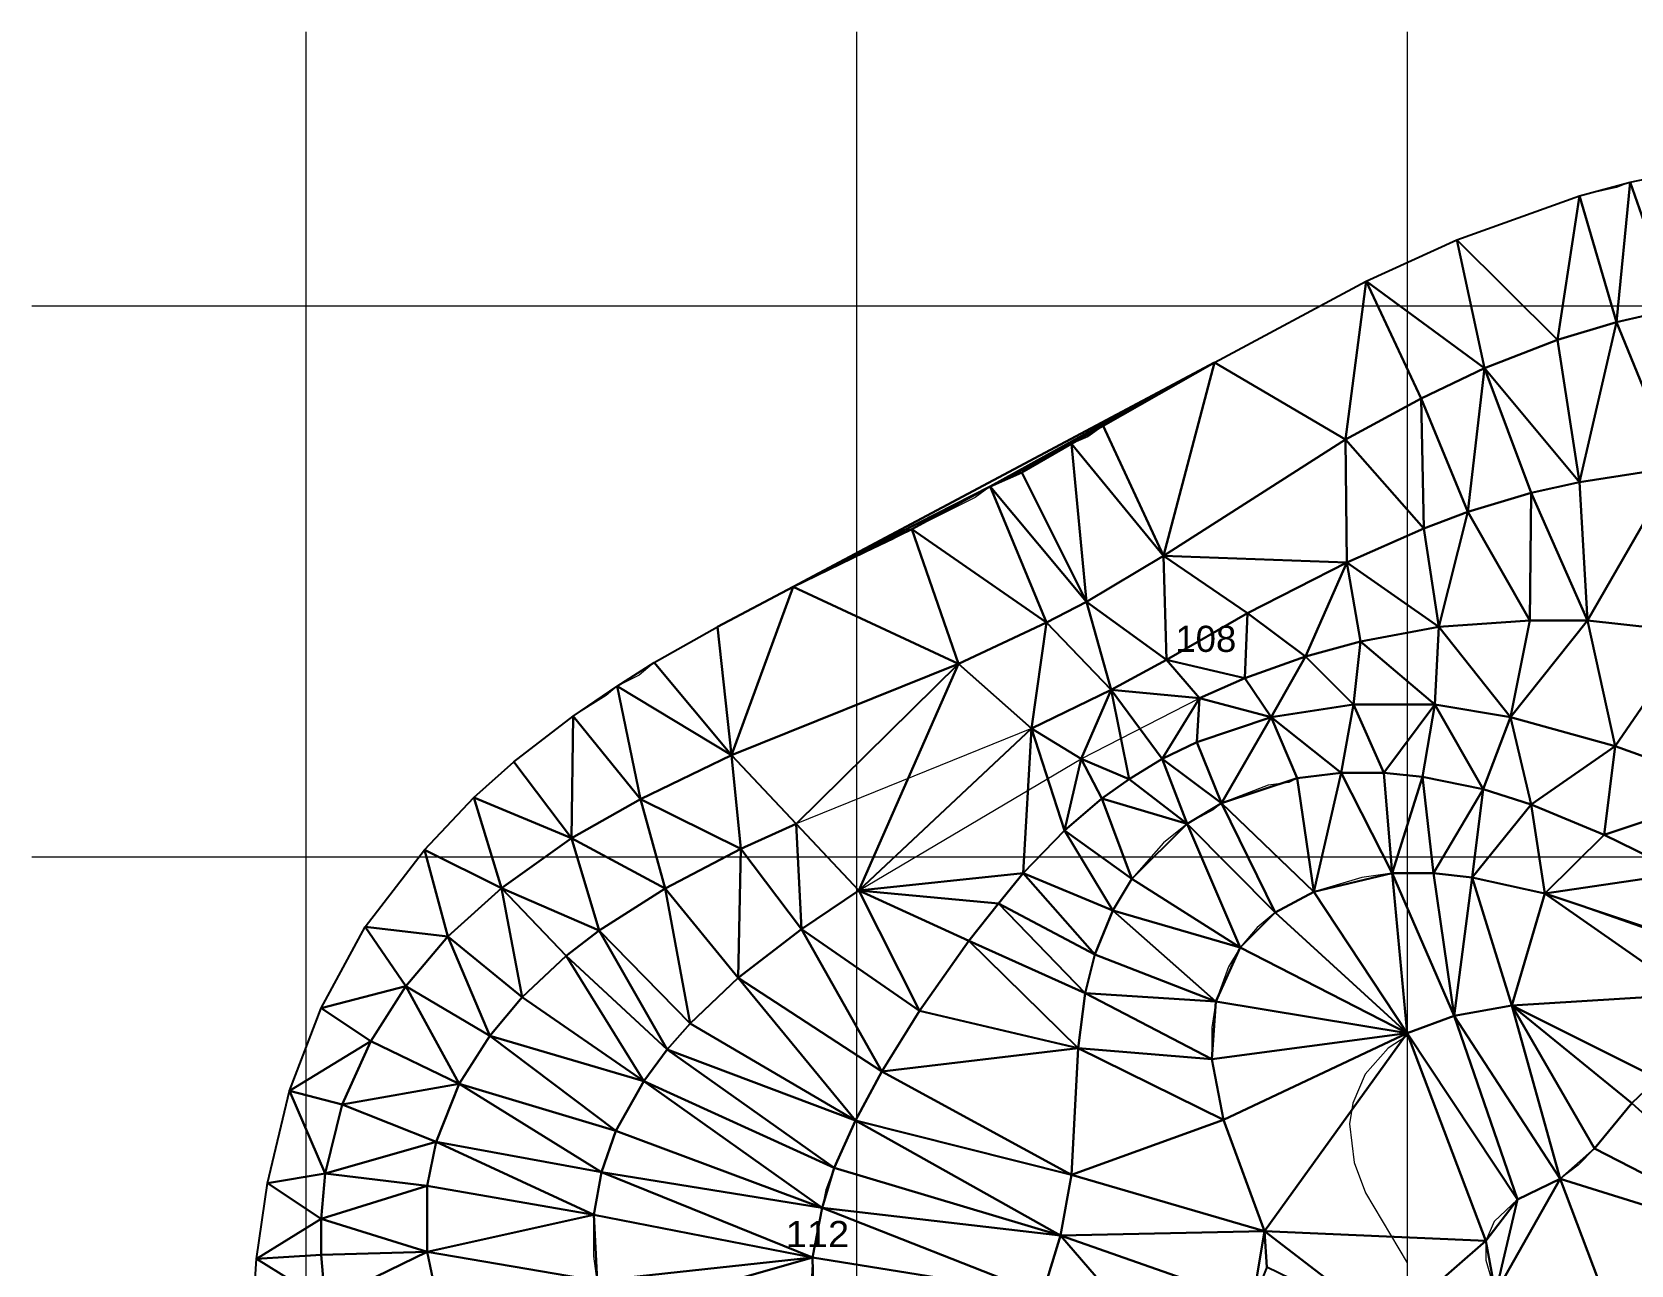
# Model space of a CAD drawing. Header units: metres. Extents: x 0 to 15.2, y 0 to 12.1.
# Drawn here: x 0.01 to 7.39, y 6.37 to 12.06 of the extents above; entities that cross this region are included whole.
import ezdxf

# ---------------------------------------------------------------- set-up
doc = ezdxf.new("R2010")
doc.units = ezdxf.units.M
doc.layers.add('P2D_GRAMMES', color=7, linetype='Continuous', lineweight=18)
doc.layers.add('P2D_ISOYPSEIS', color=30, linetype='Continuous', lineweight=18)
doc.layers.add('P2D_KEIMENA', color=7, linetype='Continuous')
doc.layers.add('P2D_TIN', color=94, linetype='Continuous')
doc.styles.add('ARIAL', font='arial.ttf')

msp = doc.modelspace()

# ---------------------------------------------------------------- linework, layer by layer
at = {"layer": 'P2D_GRAMMES'}
for p, q in [((1.273175, 12.055475), (1.273175, 0.009525)), ((3.813175, 12.055475), (3.813175, 0.009525)), ((6.353175, 12.055475), (6.353175, 0.009525)), ((0.009525, 10.791825), (10.512425, 10.791825)), ((0.009525, 8.251825), (15.230475, 8.251825))]:
    msp.add_line(p, q, dxfattribs=at)
msp.add_lwpolyline([(6.353175, 7.426325), (6.264275, 7.369175), (6.158865, 7.248525), (6.101715, 7.115175), (6.086475, 7.019925), (6.108065, 6.842125), (6.160135, 6.702425), (6.353175, 6.378575)], dxfattribs=at)
at = {"layer": 'P2D_ISOYPSEIS'}
for points, elevation in [([(7.750175, 11.439525), (7.381875, 11.363325), (7.318375, 11.337925), (7.146925, 11.299825), (6.581775, 11.096625), (6.162675, 10.906125), (5.464175, 10.531475), (4.949825, 10.239375), (4.879975, 10.188575), (4.803775, 10.156825), (4.575175, 10.023475), (4.429125, 9.959975), (4.359275, 9.909175), (4.067175, 9.763125), (4.035425, 9.756775), (3.984625, 9.718675), (3.521075, 9.496425), (3.171825, 9.312275), (2.879725, 9.147175), (2.809875, 9.090025), (2.708275, 9.039225), (2.657475, 8.994775), (2.505075, 8.899525), (2.232025, 8.689975), (2.047875, 8.524875), (1.819275, 8.283575), (1.546225, 7.927975), (1.343025, 7.553325), (1.196975, 7.172325), (1.095375, 6.746875), (1.044575, 6.397625), (1.019175, 5.997575)], 104), ([(1.362075, 6.200775), (1.343025, 6.416675), (1.343025, 6.581775), (1.362075, 6.791325), (1.440815, 7.108825), (1.572895, 7.400925), (1.734185, 7.654925), (1.927225, 7.883525), (2.174875, 8.107045), (2.498725, 8.336915), (2.816225, 8.517255), (3.235325, 8.720455), (4.283075, 9.142095), (4.689475, 9.332595), (4.873625, 9.427845), (5.229225, 9.639935), (6.067425, 10.175875), (6.416675, 10.365105), (6.708775, 10.504805), (7.045325, 10.635615), (7.318375, 10.716895), (7.585075, 10.779125)], 106), ([(7.591425, 10.048875), (7.146925, 9.979025), (6.924675, 9.930765), (6.632575, 9.841865), (6.429375, 9.765665), (6.073775, 9.609455), (5.616575, 9.375775)], 108), ([(2.616835, 6.296025), (2.600325, 6.410325), (2.600325, 6.600825), (2.637155, 6.797675), (2.703195, 6.988175), (2.831465, 7.216775), (2.939415, 7.362825), (3.044825, 7.483475), (3.267075, 7.693025), (3.559175, 7.917815), (3.823335, 8.096885), (4.848225, 8.703945), (5.394325, 8.983345), (5.603875, 9.076055), (5.883275, 9.175115), (6.137275, 9.244965), (6.499225, 9.312275), (6.918325, 9.34085), (7.185025, 9.34085), (7.673975, 9.286875)], 110), ([(5.241925, 9.159875), (4.987925, 9.021445), (4.619625, 8.843645), (3.533775, 8.402955), (3.279775, 8.288655), (2.930525, 8.105775), (2.625725, 7.911465), (2.473325, 7.794625), (2.270125, 7.604125), (2.121535, 7.426325), (1.979295, 7.204075), (1.873885, 6.937375), (1.831975, 6.734175), (1.831975, 6.429375), (1.892935, 6.143625)], 108), ([(7.877175, 8.559165), (7.312025, 8.762365), (6.829425, 8.895715), (6.480175, 8.9535), (6.105525, 8.9535), (5.724525, 8.895715), (5.381625, 8.780145), (5.222875, 8.702675), (5.070475, 8.609965), (4.943475, 8.519795), (4.772025, 8.372475), (4.581525, 8.175625), (4.467225, 8.035925), (4.330065, 7.864475), (4.102735, 7.540625), (3.928745, 7.261225), (3.808095, 7.035165), (3.709035, 6.816725), (3.670935, 6.715125), (3.654425, 6.632575), (3.609975, 6.403975), (3.603625, 6.283325)], 112), ([(7.623175, 8.175625), (7.261225, 8.353425), (6.924675, 8.493125), (6.702425, 8.562975), (6.423025, 8.620125), (6.245225, 8.639175), (6.048375, 8.639175), (5.845175, 8.613775), (5.807075, 8.594725), (5.711825, 8.582025), (5.495925, 8.499475), (5.457825, 8.467725), (5.337175, 8.404225), (5.229225, 8.315325), (5.083175, 8.150225), (4.994275, 8.004175), (4.911725, 7.800975), (4.867275, 7.623175), (4.835525, 7.369175), (4.803775, 6.784975), (4.752975, 6.505575), (4.670425, 6.232525)], 114), ([(7.635875, 7.855585), (6.988175, 8.081645), (6.651625, 8.156575), (6.473825, 8.175625), (6.283325, 8.175625), (6.143625, 8.156575), (5.921375, 8.090535), (5.743575, 7.994015), (5.661025, 7.925435), (5.582285, 7.832725), (5.528945, 7.743825), (5.469255, 7.585075), (5.451475, 7.464425), (5.451475, 7.318375), (5.506085, 7.038975), (5.694045, 6.524625), (5.705475, 6.359525)], 116), ([(6.353175, 7.439025), (6.569075, 7.517765), (6.835775, 7.566025), (7.654925, 7.616825)], 116), ([(7.388225, 7.115175), (7.216775, 6.905625), (7.140575, 6.829425), (7.058025, 6.765925), (6.861175, 6.670675), (6.753225, 6.569075), (6.715125, 6.480175), (6.715125, 6.391275), (6.759575, 6.238875)], 120)]:
    msp.add_lwpolyline(points, dxfattribs=dict(at, elevation=elevation))
at = {"layer": 'P2D_TIN'}
for points in [[(7.381875, 11.363325, 104), (7.750175, 11.439525, 104), (7.585075, 10.779125, 106)], [(7.146925, 11.299825, 104), (7.381875, 11.363325, 104), (7.318375, 10.716895, 106)], [(7.318375, 10.716895, 106), (7.381875, 11.363325, 104), (7.585075, 10.779125, 106)], [(6.581775, 11.096625, 104), (7.146925, 11.299825, 104), (7.045325, 10.635615, 106)], [(7.045325, 10.635615, 106), (7.146925, 11.299825, 104), (7.318375, 10.716895, 106)], [(6.162675, 10.906125, 104), (6.581775, 11.096625, 104), (6.708775, 10.504805, 106)], [(6.708775, 10.504805, 106), (6.581775, 11.096625, 104), (7.045325, 10.635615, 106)], [(5.464175, 10.531475, 104), (6.162675, 10.906125, 104), (6.067425, 10.175875, 106)], [(6.067425, 10.175875, 106), (6.162675, 10.906125, 104), (6.416675, 10.365105, 106)], [(6.416675, 10.365105, 106), (6.162675, 10.906125, 104), (6.708775, 10.504805, 106)], [(7.318375, 10.716895, 106), (7.585075, 10.779125, 106), (7.591425, 10.048875, 108)], [(7.045325, 10.635615, 106), (7.318375, 10.716895, 106), (7.146925, 9.979025, 108)], [(7.146925, 9.979025, 108), (7.318375, 10.716895, 106), (7.591425, 10.048875, 108)], [(6.708775, 10.504805, 106), (7.045325, 10.635615, 106), (7.146925, 9.979025, 108)], [(3.521075, 9.496425, 104), (3.171825, 9.312275, 104), (5.464175, 10.531475, 104)], [(3.521075, 9.496425, 104), (5.464175, 10.531475, 104), (4.429125, 9.959975, 104)], [(4.429125, 9.959975, 104), (5.464175, 10.531475, 104), (4.949825, 10.239375, 104)], [(4.949825, 10.239375, 104), (5.464175, 10.531475, 104), (5.229225, 9.639935, 106)], [(5.464175, 10.531475, 104), (6.067425, 10.175875, 106), (5.229225, 9.639935, 106)], [(6.416675, 10.365105, 106), (6.708775, 10.504805, 106), (6.632575, 9.841865, 108)], [(6.632575, 9.841865, 108), (6.708775, 10.504805, 106), (6.924675, 9.930765, 108)], [(6.924675, 9.930765, 108), (6.708775, 10.504805, 106), (7.146925, 9.979025, 108)], [(6.067425, 10.175875, 106), (6.416675, 10.365105, 106), (6.429375, 9.765665, 108)], [(6.429375, 9.765665, 108), (6.416675, 10.365105, 106), (6.632575, 9.841865, 108)], [(4.803775, 10.156825, 104), (4.429125, 9.959975, 104), (4.949825, 10.239375, 104)], [(4.803775, 10.156825, 104), (4.949825, 10.239375, 104), (5.229225, 9.639935, 106)], [(4.575175, 10.023475, 104), (4.429125, 9.959975, 104), (4.803775, 10.156825, 104)], [(4.575175, 10.023475, 104), (4.803775, 10.156825, 104), (4.873625, 9.427845, 106)], [(4.873625, 9.427845, 106), (4.803775, 10.156825, 104), (5.229225, 9.639935, 106)], [(5.229225, 9.639935, 106), (6.067425, 10.175875, 106), (6.073775, 9.609455, 108)], [(6.073775, 9.609455, 108), (6.067425, 10.175875, 106), (6.429375, 9.765665, 108)], [(7.146925, 9.979025, 108), (7.591425, 10.048875, 108), (7.185025, 9.34085, 110)], [(7.185025, 9.34085, 110), (7.591425, 10.048875, 108), (7.673975, 9.286875, 110)], [(4.067175, 9.763125, 104), (3.521075, 9.496425, 104), (4.429125, 9.959975, 104)], [(4.429125, 9.959975, 104), (4.689475, 9.332595, 106), (4.067175, 9.763125, 104)], [(4.429125, 9.959975, 104), (4.575175, 10.023475, 104), (4.873625, 9.427845, 106)], [(4.429125, 9.959975, 104), (4.873625, 9.427845, 106), (4.689475, 9.332595, 106)], [(6.924675, 9.930765, 108), (7.146925, 9.979025, 108), (7.185025, 9.34085, 110)], [(6.632575, 9.841865, 108), (6.924675, 9.930765, 108), (6.918325, 9.34085, 110)], [(6.918325, 9.34085, 110), (6.924675, 9.930765, 108), (7.185025, 9.34085, 110)], [(6.429375, 9.765665, 108), (6.632575, 9.841865, 108), (6.499225, 9.312275, 110)], [(6.499225, 9.312275, 110), (6.632575, 9.841865, 108), (6.918325, 9.34085, 110)], [(3.521075, 9.496425, 104), (4.067175, 9.763125, 104), (4.283075, 9.142095, 106)], [(4.067175, 9.763125, 104), (4.689475, 9.332595, 106), (4.283075, 9.142095, 106)], [(6.073775, 9.609455, 108), (6.429375, 9.765665, 108), (6.499225, 9.312275, 110)], [(4.873625, 9.427845, 106), (5.229225, 9.639935, 106), (5.241925, 9.159875, 108)], [(5.229225, 9.639935, 106), (5.616575, 9.375775, 108), (5.241925, 9.159875, 108)], [(5.616575, 9.375775, 108), (5.229225, 9.639935, 106), (6.073775, 9.609455, 108)], [(5.616575, 9.375775, 108), (6.073775, 9.609455, 108), (5.883275, 9.175115, 110)], [(5.883275, 9.175115, 110), (6.073775, 9.609455, 108), (6.137275, 9.244965, 110)], [(6.137275, 9.244965, 110), (6.073775, 9.609455, 108), (6.499225, 9.312275, 110)], [(3.171825, 9.312275, 104), (3.521075, 9.496425, 104), (3.235325, 8.720455, 106)], [(3.521075, 9.496425, 104), (4.283075, 9.142095, 106), (3.235325, 8.720455, 106)], [(4.689475, 9.332595, 106), (4.873625, 9.427845, 106), (4.987925, 9.021445, 108)], [(4.987925, 9.021445, 108), (4.873625, 9.427845, 106), (5.241925, 9.159875, 108)], [(5.241925, 9.159875, 108), (5.616575, 9.375775, 108), (5.603875, 9.076055, 110)], [(5.603875, 9.076055, 110), (5.616575, 9.375775, 108), (5.883275, 9.175115, 110)], [(2.879725, 9.147175, 104), (3.171825, 9.312275, 104), (3.235325, 8.720455, 106)], [(4.689475, 9.332595, 106), (4.619625, 8.843645, 108), (4.283075, 9.142095, 106)], [(4.689475, 9.332595, 106), (4.987925, 9.021445, 108), (4.619625, 8.843645, 108)], [(6.499225, 9.312275, 110), (6.480175, 8.9535, 112), (6.137275, 9.244965, 110)], [(6.829425, 8.895715, 112), (6.480175, 8.9535, 112), (6.499225, 9.312275, 110)], [(6.829425, 8.895715, 112), (6.499225, 9.312275, 110), (6.918325, 9.34085, 110)], [(7.312025, 8.762365, 112), (6.829425, 8.895715, 112), (7.185025, 9.34085, 110)], [(7.185025, 9.34085, 110), (6.829425, 8.895715, 112), (6.918325, 9.34085, 110)], [(7.673975, 9.286875, 110), (7.312025, 8.762365, 112), (7.185025, 9.34085, 110)], [(6.137275, 9.244965, 110), (6.105525, 8.9535, 112), (5.883275, 9.175115, 110)], [(6.480175, 8.9535, 112), (6.105525, 8.9535, 112), (6.137275, 9.244965, 110)], [(7.877175, 8.559165, 112), (7.312025, 8.762365, 112), (7.673975, 9.286875, 110)], [(2.879725, 9.147175, 104), (3.235325, 8.720455, 106), (2.708275, 9.039225, 104)], [(5.394325, 8.983345, 110), (4.987925, 9.021445, 108), (5.241925, 9.159875, 108)], [(5.394325, 8.983345, 110), (5.241925, 9.159875, 108), (5.603875, 9.076055, 110)], [(5.883275, 9.175115, 110), (5.724525, 8.895715, 112), (5.603875, 9.076055, 110)], [(5.883275, 9.175115, 110), (6.105525, 8.9535, 112), (5.724525, 8.895715, 112)], [(3.533775, 8.402955, 108), (3.235325, 8.720455, 106), (4.283075, 9.142095, 106)], [(4.283075, 9.142095, 106), (3.823335, 8.096885, 110), (3.533775, 8.402955, 108)], [(4.619625, 8.843645, 108), (3.823335, 8.096885, 110), (4.283075, 9.142095, 106)], [(5.603875, 9.076055, 110), (5.724525, 8.895715, 112), (5.394325, 8.983345, 110)], [(2.708275, 9.039225, 104), (2.816225, 8.517255, 106), (2.505075, 8.899525, 104)], [(2.708275, 9.039225, 104), (3.235325, 8.720455, 106), (2.816225, 8.517255, 106)], [(4.987925, 9.021445, 108), (4.848225, 8.703945, 110), (4.619625, 8.843645, 108)], [(4.848225, 8.703945, 110), (4.987925, 9.021445, 108), (5.070475, 8.609965, 112)], [(4.987925, 9.021445, 108), (5.222875, 8.702675, 112), (5.070475, 8.609965, 112)], [(4.987925, 9.021445, 108), (5.394325, 8.983345, 110), (5.222875, 8.702675, 112)], [(5.394325, 8.983345, 110), (5.381625, 8.780145, 112), (5.222875, 8.702675, 112)], [(5.724525, 8.895715, 112), (5.381625, 8.780145, 112), (5.394325, 8.983345, 110)], [(6.105525, 8.9535, 112), (6.048375, 8.639175, 114), (5.724525, 8.895715, 112)], [(6.105525, 8.9535, 112), (6.245225, 8.639175, 114), (6.048375, 8.639175, 114)], [(6.105525, 8.9535, 112), (6.480175, 8.9535, 112), (6.245225, 8.639175, 114)], [(6.480175, 8.9535, 112), (6.423025, 8.620125, 114), (6.245225, 8.639175, 114)], [(6.480175, 8.9535, 112), (6.702425, 8.562975, 114), (6.423025, 8.620125, 114)], [(6.480175, 8.9535, 112), (6.829425, 8.895715, 112), (6.702425, 8.562975, 114)], [(2.232025, 8.689975, 104), (2.505075, 8.899525, 104), (2.498725, 8.336915, 106)], [(2.505075, 8.899525, 104), (2.816225, 8.517255, 106), (2.498725, 8.336915, 106)], [(5.381625, 8.780145, 112), (5.724525, 8.895715, 112), (5.495925, 8.499475, 114)], [(5.724525, 8.895715, 112), (5.845175, 8.613775, 114), (5.495925, 8.499475, 114)], [(5.724525, 8.895715, 112), (6.048375, 8.639175, 114), (5.845175, 8.613775, 114)], [(6.702425, 8.562975, 114), (6.829425, 8.895715, 112), (6.924675, 8.493125, 114)], [(6.829425, 8.895715, 112), (7.312025, 8.762365, 112), (6.924675, 8.493125, 114)], [(4.619625, 8.843645, 108), (4.581525, 8.175625, 112), (3.823335, 8.096885, 110)], [(4.619625, 8.843645, 108), (4.772025, 8.372475, 112), (4.581525, 8.175625, 112)], [(4.619625, 8.843645, 108), (4.848225, 8.703945, 110), (4.772025, 8.372475, 112)], [(5.381625, 8.780145, 112), (5.495925, 8.499475, 114), (5.222875, 8.702675, 112)], [(2.816225, 8.517255, 106), (3.235325, 8.720455, 106), (3.279775, 8.288655, 108)], [(3.279775, 8.288655, 108), (3.235325, 8.720455, 106), (3.533775, 8.402955, 108)], [(4.772025, 8.372475, 112), (4.848225, 8.703945, 110), (4.943475, 8.519795, 112)], [(4.848225, 8.703945, 110), (5.070475, 8.609965, 112), (4.943475, 8.519795, 112)], [(6.924675, 8.493125, 114), (7.312025, 8.762365, 112), (7.261225, 8.353425, 114)], [(7.312025, 8.762365, 112), (7.877175, 8.559165, 112), (7.261225, 8.353425, 114)], [(2.232025, 8.689975, 104), (2.498725, 8.336915, 106), (2.047875, 8.524875, 104)], [(5.222875, 8.702675, 112), (5.337175, 8.404225, 114), (5.070475, 8.609965, 112)], [(5.495925, 8.499475, 114), (5.337175, 8.404225, 114), (5.222875, 8.702675, 112)], [(6.048375, 8.639175, 114), (5.921375, 8.090535, 116), (5.845175, 8.613775, 114)], [(6.283325, 8.175625, 116), (5.921375, 8.090535, 116), (6.048375, 8.639175, 114)], [(6.245225, 8.639175, 114), (6.283325, 8.175625, 116), (6.048375, 8.639175, 114)], [(6.423025, 8.620125, 114), (6.283325, 8.175625, 116), (6.245225, 8.639175, 114)], [(5.070475, 8.609965, 112), (5.337175, 8.404225, 114), (4.943475, 8.519795, 112)], [(5.845175, 8.613775, 114), (5.921375, 8.090535, 116), (5.495925, 8.499475, 114)], [(6.423025, 8.620125, 114), (6.473825, 8.175625, 116), (6.283325, 8.175625, 116)], [(6.702425, 8.562975, 114), (6.473825, 8.175625, 116), (6.423025, 8.620125, 114)], [(6.702425, 8.562975, 114), (6.651625, 8.156575, 116), (6.473825, 8.175625, 116)], [(6.702425, 8.562975, 114), (6.924675, 8.493125, 114), (6.651625, 8.156575, 116)], [(7.877175, 8.559165, 112), (7.623175, 8.175625, 114), (7.261225, 8.353425, 114)], [(2.047875, 8.524875, 104), (2.174875, 8.107045, 106), (1.819275, 8.283575, 104)], [(2.047875, 8.524875, 104), (2.498725, 8.336915, 106), (2.174875, 8.107045, 106)], [(2.498725, 8.336915, 106), (2.816225, 8.517255, 106), (2.930525, 8.105775, 108)], [(2.930525, 8.105775, 108), (2.816225, 8.517255, 106), (3.279775, 8.288655, 108)], [(4.772025, 8.372475, 112), (4.943475, 8.519795, 112), (5.083175, 8.150225, 114)], [(4.943475, 8.519795, 112), (5.337175, 8.404225, 114), (5.083175, 8.150225, 114)], [(5.337175, 8.404225, 114), (5.495925, 8.499475, 114), (5.743575, 7.994015, 116)], [(5.495925, 8.499475, 114), (5.921375, 8.090535, 116), (5.743575, 7.994015, 116)], [(6.924675, 8.493125, 114), (6.988175, 8.081645, 116), (6.651625, 8.156575, 116)], [(6.924675, 8.493125, 114), (7.261225, 8.353425, 114), (6.988175, 8.081645, 116)], [(2.174875, 8.107045, 106), (2.498725, 8.336915, 106), (2.625725, 7.911465, 108)], [(2.498725, 8.336915, 106), (2.930525, 8.105775, 108), (2.625725, 7.911465, 108)], [(3.533775, 8.402955, 108), (3.559175, 7.917815, 110), (3.279775, 8.288655, 108)], [(3.533775, 8.402955, 108), (3.823335, 8.096885, 110), (3.559175, 7.917815, 110)], [(4.581525, 8.175625, 112), (4.772025, 8.372475, 112), (4.994275, 8.004175, 114)], [(4.994275, 8.004175, 114), (4.772025, 8.372475, 112), (5.083175, 8.150225, 114)], [(5.083175, 8.150225, 114), (5.337175, 8.404225, 114), (5.582285, 7.832725, 116)], [(5.582285, 7.832725, 116), (5.337175, 8.404225, 114), (5.743575, 7.994015, 116)], [(6.988175, 8.081645, 116), (7.261225, 8.353425, 114), (7.623175, 8.175625, 114)], [(1.819275, 8.283575, 104), (1.927225, 7.883525, 106), (1.546225, 7.927975, 104)], [(1.819275, 8.283575, 104), (2.174875, 8.107045, 106), (1.927225, 7.883525, 106)], [(3.279775, 8.288655, 108), (3.267075, 7.693025, 110), (2.930525, 8.105775, 108)], [(3.559175, 7.917815, 110), (3.267075, 7.693025, 110), (3.279775, 8.288655, 108)], [(4.581525, 8.175625, 112), (4.467225, 8.035925, 112), (3.823335, 8.096885, 110)], [(4.467225, 8.035925, 112), (4.581525, 8.175625, 112), (4.911725, 7.800975, 114)], [(4.581525, 8.175625, 112), (4.994275, 8.004175, 114), (4.911725, 7.800975, 114)], [(4.994275, 8.004175, 114), (5.083175, 8.150225, 114), (5.582285, 7.832725, 116)], [(5.921375, 8.090535, 116), (6.283325, 8.175625, 116), (6.353175, 7.439025, 116)], [(6.473825, 8.175625, 116), (6.569075, 7.517765, 116), (6.283325, 8.175625, 116)], [(6.283325, 8.175625, 116), (6.569075, 7.517765, 116), (6.353175, 7.439025, 116)], [(6.651625, 8.156575, 116), (6.569075, 7.517765, 116), (6.473825, 8.175625, 116)], [(6.651625, 8.156575, 116), (6.835775, 7.566025, 116), (6.569075, 7.517765, 116)], [(6.651625, 8.156575, 116), (6.988175, 8.081645, 116), (6.835775, 7.566025, 116)], [(6.988175, 8.081645, 116), (7.623175, 8.175625, 114), (7.731125, 7.832725, 116)], [(2.174875, 8.107045, 106), (2.270125, 7.604125, 108), (1.927225, 7.883525, 106)], [(2.174875, 8.107045, 106), (2.625725, 7.911465, 108), (2.473325, 7.794625, 108)], [(2.174875, 8.107045, 106), (2.473325, 7.794625, 108), (2.270125, 7.604125, 108)], [(2.930525, 8.105775, 108), (3.044825, 7.483475, 110), (2.625725, 7.911465, 108)], [(3.267075, 7.693025, 110), (3.044825, 7.483475, 110), (2.930525, 8.105775, 108)], [(3.823335, 8.096885, 110), (4.102735, 7.540625, 112), (3.559175, 7.917815, 110)], [(4.467225, 8.035925, 112), (4.330065, 7.864475, 112), (3.823335, 8.096885, 110)], [(3.823335, 8.096885, 110), (4.330065, 7.864475, 112), (4.102735, 7.540625, 112)], [(5.743575, 7.994015, 116), (5.921375, 8.090535, 116), (6.353175, 7.439025, 116)], [(6.988175, 8.081645, 116), (7.654925, 7.616825, 116), (6.835775, 7.566025, 116)], [(6.988175, 8.081645, 116), (7.731125, 7.832725, 116), (7.654925, 7.616825, 116)], [(4.330065, 7.864475, 112), (4.467225, 8.035925, 112), (4.867275, 7.623175, 114)], [(4.467225, 8.035925, 112), (4.911725, 7.800975, 114), (4.867275, 7.623175, 114)], [(4.911725, 7.800975, 114), (4.994275, 8.004175, 114), (5.469255, 7.585075, 116)], [(4.994275, 8.004175, 114), (5.582285, 7.832725, 116), (5.469255, 7.585075, 116)], [(5.582285, 7.832725, 116), (5.743575, 7.994015, 116), (6.353175, 7.439025, 116)], [(1.546225, 7.927975, 104), (1.734185, 7.654925, 106), (1.343025, 7.553325, 104)], [(1.927225, 7.883525, 106), (1.734185, 7.654925, 106), (1.546225, 7.927975, 104)], [(2.625725, 7.911465, 108), (2.939415, 7.362825, 110), (2.473325, 7.794625, 108)], [(3.044825, 7.483475, 110), (2.939415, 7.362825, 110), (2.625725, 7.911465, 108)], [(3.559175, 7.917815, 110), (3.928745, 7.261225, 112), (3.267075, 7.693025, 110)], [(4.102735, 7.540625, 112), (3.928745, 7.261225, 112), (3.559175, 7.917815, 110)], [(1.927225, 7.883525, 106), (2.121535, 7.426325, 108), (1.734185, 7.654925, 106)], [(1.927225, 7.883525, 106), (2.270125, 7.604125, 108), (2.121535, 7.426325, 108)], [(4.102735, 7.540625, 112), (4.330065, 7.864475, 112), (4.835525, 7.369175, 114)], [(4.330065, 7.864475, 112), (4.867275, 7.623175, 114), (4.835525, 7.369175, 114)], [(5.469255, 7.585075, 116), (5.582285, 7.832725, 116), (6.353175, 7.439025, 116)], [(2.831465, 7.216775, 110), (2.270125, 7.604125, 108), (2.473325, 7.794625, 108)], [(2.939415, 7.362825, 110), (2.831465, 7.216775, 110), (2.473325, 7.794625, 108)], [(4.867275, 7.623175, 114), (4.911725, 7.800975, 114), (5.469255, 7.585075, 116)], [(3.267075, 7.693025, 110), (3.808095, 7.035165, 112), (3.044825, 7.483475, 110)], [(3.928745, 7.261225, 112), (3.808095, 7.035165, 112), (3.267075, 7.693025, 110)], [(1.343025, 7.553325, 104), (1.734185, 7.654925, 106), (1.572895, 7.400925, 106)], [(1.734185, 7.654925, 106), (1.979295, 7.204075, 108), (1.572895, 7.400925, 106)], [(2.121535, 7.426325, 108), (1.979295, 7.204075, 108), (1.734185, 7.654925, 106)], [(2.831465, 7.216775, 110), (2.121535, 7.426325, 108), (2.270125, 7.604125, 108)], [(4.835525, 7.369175, 114), (4.867275, 7.623175, 114), (5.451475, 7.318375, 116)], [(4.867275, 7.623175, 114), (5.469255, 7.585075, 116), (5.451475, 7.318375, 116)], [(7.654925, 7.616825, 116), (7.508875, 7.229475, 120), (6.835775, 7.566025, 116)], [(1.343025, 7.553325, 104), (1.572895, 7.400925, 106), (1.196975, 7.172325, 104)], [(3.928745, 7.261225, 112), (4.102735, 7.540625, 112), (4.835525, 7.369175, 114)], [(5.451475, 7.318375, 116), (5.469255, 7.585075, 116), (6.353175, 7.439025, 116)], [(6.835775, 7.566025, 116), (7.058025, 6.765925, 120), (6.569075, 7.517765, 116)], [(6.835775, 7.566025, 116), (7.216775, 6.905625, 120), (7.058025, 6.765925, 120)], [(6.835775, 7.566025, 116), (7.388225, 7.115175, 120), (7.216775, 6.905625, 120)], [(6.835775, 7.566025, 116), (7.508875, 7.229475, 120), (7.388225, 7.115175, 120)], [(3.044825, 7.483475, 110), (3.808095, 7.035165, 112), (2.939415, 7.362825, 110)], [(6.569075, 7.517765, 116), (6.861175, 6.670675, 120), (6.353175, 7.439025, 116)], [(6.569075, 7.517765, 116), (7.058025, 6.765925, 120), (6.861175, 6.670675, 120)], [(1.196975, 7.172325, 104), (1.572895, 7.400925, 106), (1.440815, 7.108825, 106)], [(1.572895, 7.400925, 106), (1.979295, 7.204075, 108), (1.440815, 7.108825, 106)], [(2.121535, 7.426325, 108), (2.703195, 6.988175, 110), (1.979295, 7.204075, 108)], [(2.831465, 7.216775, 110), (2.703195, 6.988175, 110), (2.121535, 7.426325, 108)], [(5.506085, 7.038975, 116), (5.451475, 7.318375, 116), (6.353175, 7.439025, 116)], [(5.694045, 6.524625, 116), (5.506085, 7.038975, 116), (6.353175, 7.439025, 116)], [(5.694045, 6.524625, 116), (6.353175, 7.439025, 116), (6.715125, 6.480175, 120)], [(6.353175, 7.439025, 116), (6.861175, 6.670675, 120), (6.715125, 6.480175, 120)], [(2.939415, 7.362825, 110), (3.709035, 6.816725, 112), (2.831465, 7.216775, 110)], [(3.808095, 7.035165, 112), (3.709035, 6.816725, 112), (2.939415, 7.362825, 110)], [(3.928745, 7.261225, 112), (4.835525, 7.369175, 114), (4.803775, 6.784975, 114)], [(4.803775, 6.784975, 114), (4.835525, 7.369175, 114), (5.506085, 7.038975, 116)], [(4.835525, 7.369175, 114), (5.451475, 7.318375, 116), (5.506085, 7.038975, 116)], [(3.808095, 7.035165, 112), (3.928745, 7.261225, 112), (4.803775, 6.784975, 114)], [(1.095375, 6.746875, 104), (1.196975, 7.172325, 104), (1.362075, 6.791325, 106)], [(1.362075, 6.791325, 106), (1.196975, 7.172325, 104), (1.440815, 7.108825, 106)], [(1.440815, 7.108825, 106), (1.979295, 7.204075, 108), (1.873885, 6.937375, 108)], [(1.873885, 6.937375, 108), (1.979295, 7.204075, 108), (2.637155, 6.797675, 110)], [(1.979295, 7.204075, 108), (2.703195, 6.988175, 110), (2.637155, 6.797675, 110)], [(2.703195, 6.988175, 110), (2.831465, 7.216775, 110), (3.654425, 6.632575, 112)], [(2.831465, 7.216775, 110), (3.709035, 6.816725, 112), (3.654425, 6.632575, 112)], [(1.362075, 6.791325, 106), (1.440815, 7.108825, 106), (1.873885, 6.937375, 108)], [(7.216775, 6.905625, 120), (7.388225, 7.115175, 120), (8.156575, 6.423025, 120)], [(3.709035, 6.816725, 112), (3.808095, 7.035165, 112), (4.752975, 6.505575, 114)], [(3.808095, 7.035165, 112), (4.803775, 6.784975, 114), (4.752975, 6.505575, 114)], [(4.803775, 6.784975, 114), (5.506085, 7.038975, 116), (5.694045, 6.524625, 116)], [(1.831975, 6.734175, 108), (1.362075, 6.791325, 106), (1.873885, 6.937375, 108)], [(1.831975, 6.734175, 108), (1.873885, 6.937375, 108), (2.600325, 6.600825, 110)], [(2.600325, 6.600825, 110), (1.873885, 6.937375, 108), (2.637155, 6.797675, 110)], [(2.637155, 6.797675, 110), (2.703195, 6.988175, 110), (3.654425, 6.632575, 112)], [(7.058025, 6.765925, 120), (7.216775, 6.905625, 120), (8.156575, 6.423025, 120)], [(1.343025, 6.581775, 106), (1.095375, 6.746875, 104), (1.362075, 6.791325, 106)], [(1.343025, 6.581775, 106), (1.362075, 6.791325, 106), (1.831975, 6.734175, 108)], [(2.600325, 6.600825, 110), (2.637155, 6.797675, 110), (3.609975, 6.403975, 112)], [(3.609975, 6.403975, 112), (2.637155, 6.797675, 110), (3.654425, 6.632575, 112)], [(3.654425, 6.632575, 112), (3.709035, 6.816725, 112), (4.752975, 6.505575, 114)], [(1.044575, 6.397625, 104), (1.095375, 6.746875, 104), (1.343025, 6.581775, 106)], [(1.343025, 6.581775, 106), (1.831975, 6.734175, 108), (1.831975, 6.429375, 108)], [(1.831975, 6.429375, 108), (1.831975, 6.734175, 108), (2.600325, 6.600825, 110)], [(4.752975, 6.505575, 114), (4.803775, 6.784975, 114), (5.694045, 6.524625, 116)], [(6.759575, 6.238875, 120), (7.058025, 6.765925, 120), (7.540625, 5.489575, 120)], [(6.861175, 6.670675, 120), (7.058025, 6.765925, 120), (6.759575, 6.238875, 120)], [(7.058025, 6.765925, 120), (8.156575, 6.423025, 120), (7.540625, 5.489575, 120)], [(6.715125, 6.480175, 120), (6.861175, 6.670675, 120), (6.759575, 6.238875, 120)], [(1.343025, 6.416675, 106), (1.044575, 6.397625, 104), (1.343025, 6.581775, 106)], [(1.343025, 6.416675, 106), (1.343025, 6.581775, 106), (1.831975, 6.429375, 108)], [(1.831975, 6.429375, 108), (2.600325, 6.600825, 110), (2.616835, 6.296025, 110)], [(2.616835, 6.296025, 110), (2.600325, 6.600825, 110), (3.609975, 6.403975, 112)], [(3.609975, 6.403975, 112), (3.654425, 6.632575, 112), (4.670425, 6.232525, 114)], [(4.670425, 6.232525, 114), (3.654425, 6.632575, 112), (4.752975, 6.505575, 114)], [(4.670425, 6.232525, 114), (4.752975, 6.505575, 114), (5.334635, 5.832475, 116)], [(4.752975, 6.505575, 114), (5.694045, 6.524625, 116), (5.639435, 6.194425, 116)], [(4.752975, 6.505575, 114), (5.639435, 6.194425, 116), (5.334635, 5.832475, 116)], [(5.639435, 6.194425, 116), (5.694045, 6.524625, 116), (5.705475, 6.359525, 116)], [(6.264275, 6.087745, 116), (5.694045, 6.524625, 116), (6.715125, 6.480175, 120)], [(5.705475, 6.359525, 116), (5.694045, 6.524625, 116), (6.264275, 6.087745, 116)], [(1.362075, 6.200775, 106), (1.343025, 6.416675, 106), (1.831975, 6.429375, 108)], [(1.362075, 6.200775, 106), (1.831975, 6.429375, 108), (1.892935, 6.143625, 108)], [(1.892935, 6.143625, 108), (1.831975, 6.429375, 108), (2.616835, 6.296025, 110)], [(6.715125, 6.480175, 120), (6.759575, 6.238875, 120), (6.264275, 6.087745, 116)], [(1.019175, 5.997575, 104), (1.044575, 6.397625, 104), (1.362075, 6.200775, 106)], [(1.044575, 6.397625, 104), (1.343025, 6.416675, 106), (1.362075, 6.200775, 106)], [(2.660015, 6.130925, 110), (2.616835, 6.296025, 110), (3.609975, 6.403975, 112)], [(3.616325, 6.149975, 112), (2.660015, 6.130925, 110), (3.609975, 6.403975, 112)], [(3.616325, 6.149975, 112), (3.609975, 6.403975, 112), (4.670425, 6.232525, 114)]]:
    msp.add_3dface(points, dxfattribs=at)

# ---------------------------------------------------------------- texts
at = {"layer": 'P2D_KEIMENA', "char_height": 0.12065, "attachment_point": 7, "style": 'ARIAL'}
for s, insert in [('108', (5.2832, 9.1948)), ('\\W1.04;112', (3.48615, 6.4516))]:
    msp.add_mtext(s, dxfattribs=dict(at, insert=insert))

doc.saveas('drawing.dxf')
